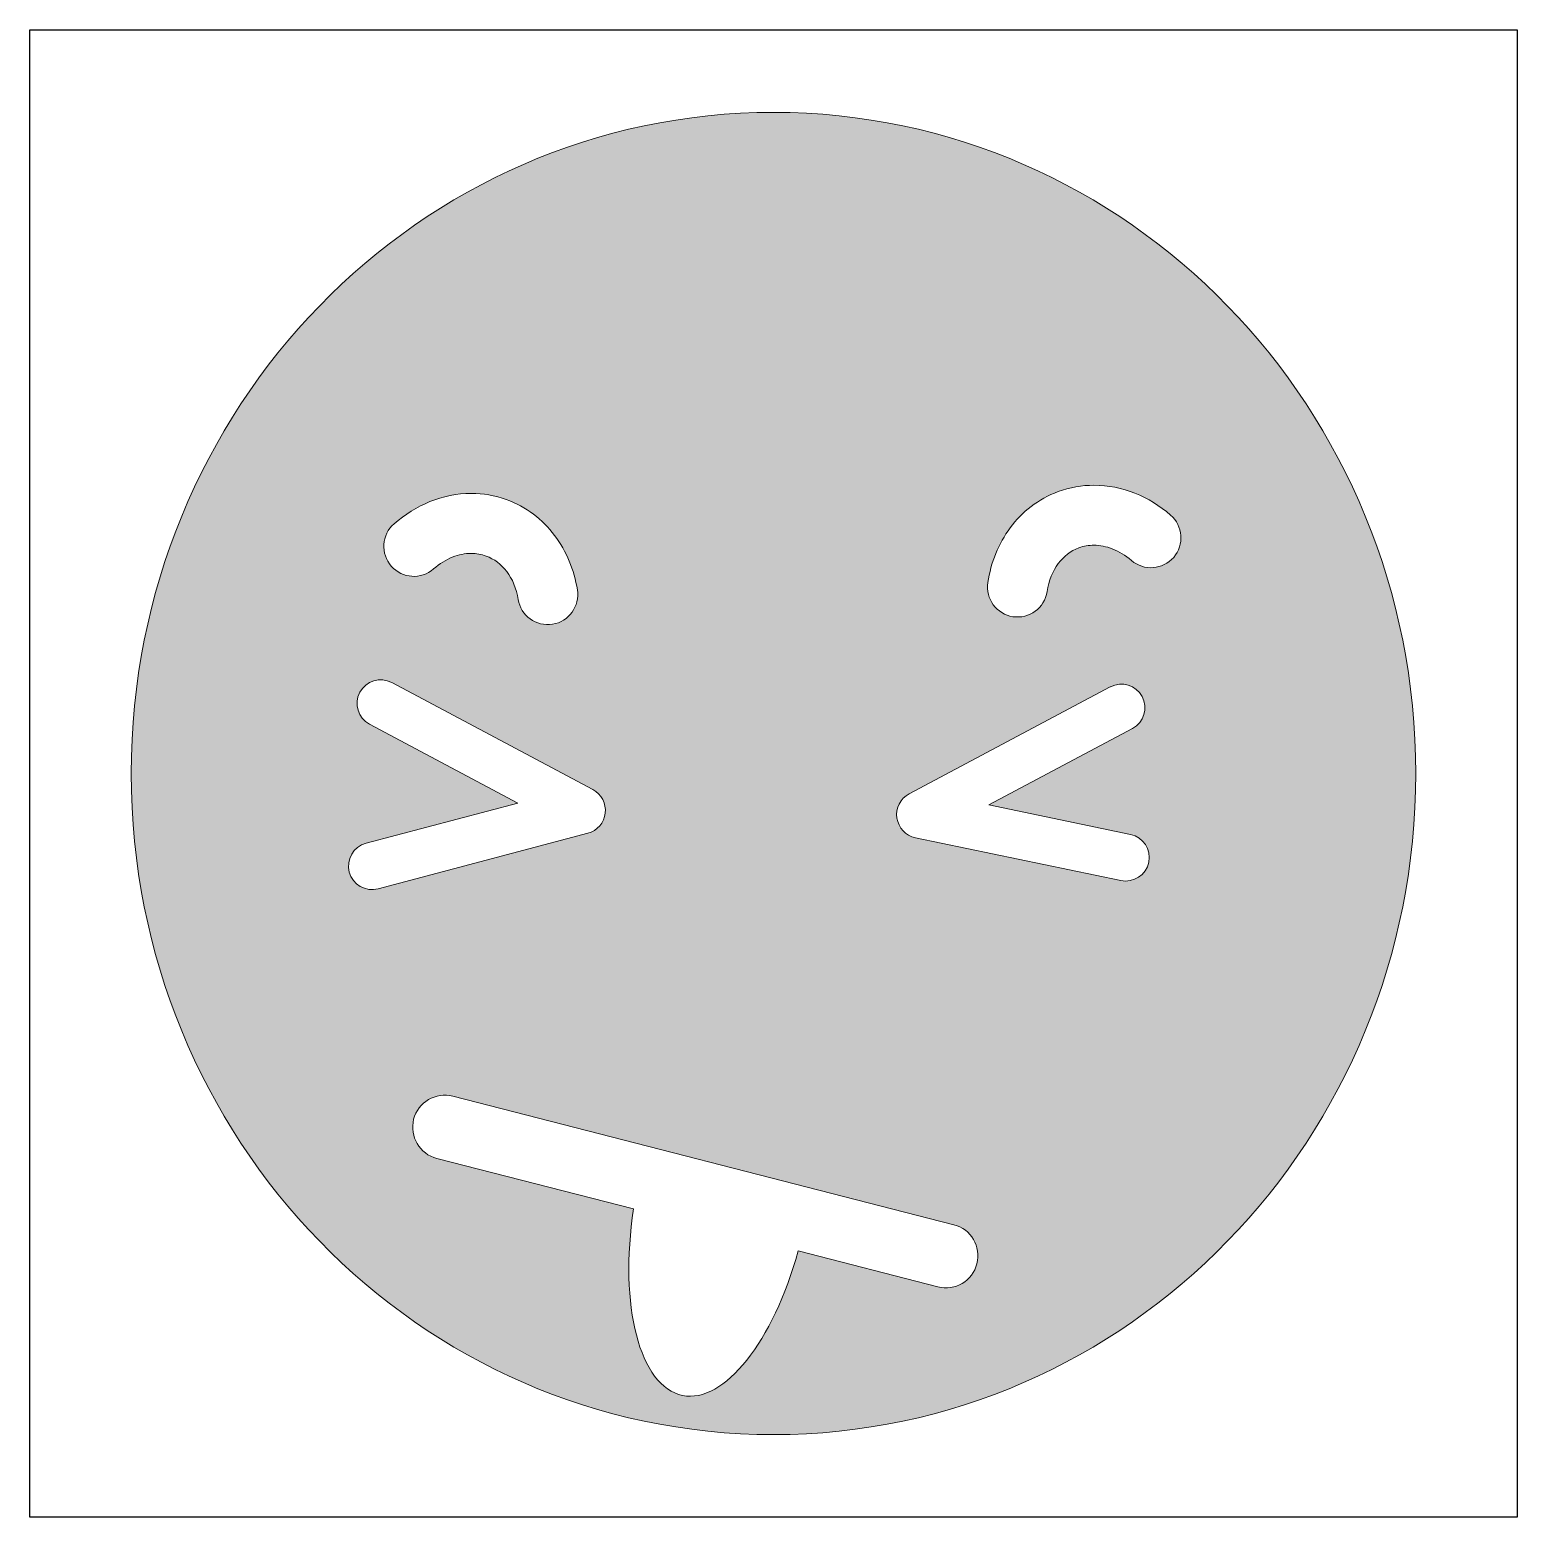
# Model space of a CAD drawing. Header units: inches. Extents: x 0 to 114, y 0 to 114.
import ezdxf

# ---------------------------------------------------------------- set-up
doc = ezdxf.new("R2010")
doc.units = ezdxf.units.IN
doc.header["$MEASUREMENT"] = 0
doc.layers.add('Image Background', color=7, linetype='Continuous')
doc.layers.add('Layer 1', color=7, linetype='Continuous')
picture_1 = doc.add_image_def('image1.png', size_in_pixel=(1350, 1350))

msp = doc.modelspace()

# ---------------------------------------------------------------- hatches: boundary and pattern name
at = {"layer": 'Layer 1', "true_color": 0xf3c636}
h = msp.add_hatch(color=40, dxfattribs=at)
h.dxf.hatch_style = 2
edge = h.paths.add_edge_path()
edge.add_spline(control_points=[(57.15, 107.95), (29.89, 107.95), (7.8, 85.21), (7.8, 57.15), (7.8, 29.09), (29.89, 6.35), (57.15, 6.35), (84.41, 6.35), (106.5, 29.09), (106.5, 57.15), (106.5, 85.21), (84.41, 107.95), (57.15, 107.95)], knot_values=[0, 0, 0, 0, 1, 1, 1, 2, 2, 2, 3, 3, 3, 4, 4, 4, 4], degree=3, periodic=1)
edge = h.paths.add_edge_path()
edge.add_spline(control_points=[(28, 76.34), (28.82, 77.06), (29.75, 77.64), (30.75, 78.04), (31.75, 78.44), (32.83, 78.67), (33.93, 78.67), (34.83, 78.67), (35.74, 78.52), (36.62, 78.2), (38.14, 77.65), (39.41, 76.66), (40.33, 75.45), (41.25, 74.23), (41.83, 72.79), (42.08, 71.26), (42.08, 71.26), (42.08, 71.26), (42.08, 71.26), (42.28, 70), (41.42, 68.82), (40.17, 68.62), (38.91, 68.42), (37.73, 69.27), (37.53, 70.53), (37.4, 71.37), (37.08, 72.11), (36.65, 72.67), (36.22, 73.24), (35.7, 73.63), (35.06, 73.86), (34.69, 74), (34.31, 74.06), (33.93, 74.06), (33.46, 74.06), (32.96, 73.97), (32.47, 73.77), (31.98, 73.57), (31.49, 73.27), (31.03, 72.87), (30.08, 72.03), (28.62, 72.13), (27.78, 73.08), (26.94, 74.04), (27.04, 75.5), (28, 76.34)], knot_values=[0, 0, 0, 0, 1, 1, 1, 2, 2, 2, 3, 3, 3, 4, 4, 4, 5, 5, 5, 6, 6, 6, 7, 7, 7, 8, 8, 8, 9, 9, 9, 10, 10, 10, 11, 11, 11, 12, 12, 12, 13, 13, 13, 14, 14, 14, 15, 15, 15, 15], degree=3, periodic=1)
edge = h.paths.add_edge_path()
edge.add_spline(control_points=[(24.55, 49.57), (24.3, 50.54), (24.87, 51.53), (25.84, 51.79), (25.84, 51.79), (37.5, 54.88), (37.5, 54.88), (37.5, 54.88), (26.11, 60.94), (26.11, 60.94), (26.11, 60.94), (26.11, 60.94), (26.11, 60.94), (25.23, 61.41), (24.89, 62.51), (25.36, 63.39), (25.83, 64.27), (26.93, 64.61), (27.81, 64.14), (27.81, 64.14), (43.27, 55.91), (43.27, 55.91), (43.93, 55.56), (44.31, 54.84), (44.22, 54.11), (44.14, 53.37), (43.61, 52.75), (42.89, 52.56), (42.89, 52.56), (26.77, 48.29), (26.77, 48.29), (25.8, 48.03), (24.81, 48.61), (24.55, 49.57)], knot_values=[0, 0, 0, 0, 1, 1, 1, 2, 2, 2, 3, 3, 3, 4, 4, 4, 5, 5, 5, 6, 6, 6, 7, 7, 7, 8, 8, 8, 9, 9, 9, 10, 10, 10, 11, 11, 11, 11], degree=3, periodic=1)
edge = h.paths.add_edge_path()
edge.add_spline(control_points=[(72.78, 19.48), (72.45, 18.16), (71.1, 17.36), (69.78, 17.7), (69.78, 17.7), (59.04, 20.46), (59.04, 20.46), (57.14, 13.54), (53.38, 8.71), (50.16, 9.36), (46.85, 10.04), (45.27, 16.29), (46.4, 23.7), (46.4, 23.7), (31.28, 27.57), (31.28, 27.57), (29.96, 27.91), (29.17, 29.26), (29.5, 30.58), (29.84, 31.9), (31.19, 32.69), (32.51, 32.35), (32.51, 32.35), (71.01, 22.48), (71.01, 22.48), (72.33, 22.14), (73.12, 20.8), (72.78, 19.48)], knot_values=[0, 0, 0, 0, 1, 1, 1, 2, 2, 2, 3, 3, 3, 4, 4, 4, 5, 5, 5, 6, 6, 6, 7, 7, 7, 8, 8, 8, 9, 9, 9, 9], degree=3, periodic=1)
edge = h.paths.add_edge_path()
edge.add_spline(control_points=[(85.99, 50.33), (85.78, 49.35), (84.82, 48.72), (83.84, 48.92), (83.84, 48.92), (68.05, 52.21), (68.05, 52.21), (67.31, 52.37), (66.74, 52.98), (66.63, 53.73), (66.52, 54.48), (66.9, 55.23), (67.57, 55.58), (67.57, 55.58), (83.03, 63.81), (83.03, 63.81), (83.03, 63.81), (83.04, 63.81), (83.04, 63.81), (83.92, 64.28), (85.01, 63.94), (85.48, 63.06), (85.95, 62.18), (85.62, 61.08), (84.73, 60.61), (84.73, 60.61), (73.69, 54.74), (73.69, 54.74), (73.69, 54.74), (84.58, 52.47), (84.58, 52.47), (85.56, 52.26), (86.19, 51.3), (85.99, 50.33)], knot_values=[0, 0, 0, 0, 1, 1, 1, 2, 2, 2, 3, 3, 3, 4, 4, 4, 5, 5, 5, 6, 6, 6, 7, 7, 7, 8, 8, 8, 9, 9, 9, 10, 10, 10, 11, 11, 11, 11], degree=3, periodic=1)
edge = h.paths.add_edge_path()
edge.add_spline(control_points=[(87.9, 73.76), (87.07, 72.8), (85.61, 72.69), (84.65, 73.52), (84.2, 73.91), (83.71, 74.21), (83.22, 74.4), (82.73, 74.6), (82.24, 74.69), (81.77, 74.69), (81.38, 74.69), (80.99, 74.63), (80.62, 74.49), (80.62, 74.49), (80.61, 74.49), (80.61, 74.49), (79.98, 74.25), (79.46, 73.85), (79.03, 73.28), (78.61, 72.71), (78.3, 71.97), (78.17, 71.13), (77.98, 69.87), (76.81, 69.01), (75.55, 69.2), (74.29, 69.39), (73.43, 70.57), (73.62, 71.83), (73.85, 73.36), (74.43, 74.8), (75.34, 76.03), (76.24, 77.25), (77.5, 78.25), (79.02, 78.81), (79.02, 78.81), (79.02, 78.81), (79.02, 78.81), (79.02, 78.81), (79.02, 78.81), (79.02, 78.81), (79.02, 78.81), (79.02, 78.81), (79.02, 78.81), (79.92, 79.14), (80.85, 79.3), (81.77, 79.3), (82.86, 79.3), (83.93, 79.08), (84.92, 78.69), (85.91, 78.29), (86.84, 77.72), (87.66, 77.01), (87.66, 77.01), (87.66, 77.01), (87.66, 77.01), (88.62, 76.18), (88.73, 74.72), (87.9, 73.76)], knot_values=[0, 0, 0, 0, 1, 1, 1, 2, 2, 2, 3, 3, 3, 4, 4, 4, 5, 5, 5, 6, 6, 6, 7, 7, 7, 8, 8, 8, 9, 9, 9, 10, 10, 10, 11, 11, 11, 12, 12, 12, 13, 13, 13, 14, 14, 14, 15, 15, 15, 16, 16, 16, 17, 17, 17, 18, 18, 18, 19, 19, 19, 19], degree=3, periodic=1)

# ---------------------------------------------------------------- linework, layer by layer
at = {"layer": 'Layer 1', "lineweight": 0}
for points, knots in [([(57.15, 107.95), (29.89, 107.95), (7.8, 85.21), (7.8, 57.15), (7.8, 29.09), (29.89, 6.35), (57.15, 6.35), (84.41, 6.35), (106.5, 29.09), (106.5, 57.15), (106.5, 85.21), (84.41, 107.95), (57.15, 107.95)], [0, 0, 0, 0, 1, 1, 1, 2, 2, 2, 3, 3, 3, 4, 4, 4, 4]), ([(87.9, 73.76), (87.07, 72.8), (85.61, 72.69), (84.65, 73.52), (84.2, 73.91), (83.71, 74.21), (83.22, 74.4), (82.73, 74.6), (82.24, 74.69), (81.77, 74.69), (81.38, 74.69), (80.99, 74.63), (80.62, 74.49), (80.62, 74.49), (80.61, 74.49), (80.61, 74.49), (79.98, 74.25), (79.46, 73.85), (79.03, 73.28), (78.61, 72.71), (78.3, 71.97), (78.17, 71.13), (77.98, 69.87), (76.81, 69.01), (75.55, 69.2), (74.29, 69.39), (73.43, 70.57), (73.62, 71.83), (73.85, 73.36), (74.43, 74.8), (75.34, 76.03), (76.24, 77.25), (77.5, 78.25), (79.02, 78.81), (79.02, 78.81), (79.02, 78.81), (79.02, 78.81), (79.02, 78.81), (79.02, 78.81), (79.02, 78.81), (79.02, 78.81), (79.02, 78.81), (79.02, 78.81), (79.92, 79.14), (80.85, 79.3), (81.77, 79.3), (82.86, 79.3), (83.93, 79.08), (84.92, 78.69), (85.91, 78.29), (86.84, 77.72), (87.66, 77.01), (87.66, 77.01), (87.66, 77.01), (87.66, 77.01), (88.62, 76.18), (88.73, 74.72), (87.9, 73.76)], [0, 0, 0, 0, 1, 1, 1, 2, 2, 2, 3, 3, 3, 4, 4, 4, 5, 5, 5, 6, 6, 6, 7, 7, 7, 8, 8, 8, 9, 9, 9, 10, 10, 10, 11, 11, 11, 12, 12, 12, 13, 13, 13, 14, 14, 14, 15, 15, 15, 16, 16, 16, 17, 17, 17, 18, 18, 18, 19, 19, 19, 19]), ([(28, 76.34), (28.82, 77.06), (29.75, 77.64), (30.75, 78.04), (31.75, 78.44), (32.83, 78.67), (33.93, 78.67), (34.83, 78.67), (35.74, 78.52), (36.62, 78.2), (38.14, 77.65), (39.41, 76.66), (40.33, 75.45), (41.25, 74.23), (41.83, 72.79), (42.08, 71.26), (42.08, 71.26), (42.08, 71.26), (42.08, 71.26), (42.28, 70), (41.42, 68.82), (40.17, 68.62), (38.91, 68.42), (37.73, 69.27), (37.53, 70.53), (37.4, 71.37), (37.08, 72.11), (36.65, 72.67), (36.22, 73.24), (35.7, 73.63), (35.06, 73.86), (34.69, 74), (34.31, 74.06), (33.93, 74.06), (33.46, 74.06), (32.96, 73.97), (32.47, 73.77), (31.98, 73.57), (31.49, 73.27), (31.03, 72.87), (30.08, 72.03), (28.62, 72.13), (27.78, 73.08), (26.94, 74.04), (27.04, 75.5), (28, 76.34)], [0, 0, 0, 0, 1, 1, 1, 2, 2, 2, 3, 3, 3, 4, 4, 4, 5, 5, 5, 6, 6, 6, 7, 7, 7, 8, 8, 8, 9, 9, 9, 10, 10, 10, 11, 11, 11, 12, 12, 12, 13, 13, 13, 14, 14, 14, 15, 15, 15, 15]), ([(24.55, 49.57), (24.3, 50.54), (24.87, 51.53), (25.84, 51.79), (25.84, 51.79), (37.5, 54.88), (37.5, 54.88), (37.5, 54.88), (26.11, 60.94), (26.11, 60.94), (26.11, 60.94), (26.11, 60.94), (26.11, 60.94), (25.23, 61.41), (24.89, 62.51), (25.36, 63.39), (25.83, 64.27), (26.93, 64.61), (27.81, 64.14), (27.81, 64.14), (43.27, 55.91), (43.27, 55.91), (43.93, 55.56), (44.31, 54.84), (44.22, 54.11), (44.14, 53.37), (43.61, 52.75), (42.89, 52.56), (42.89, 52.56), (26.77, 48.29), (26.77, 48.29), (25.8, 48.03), (24.81, 48.61), (24.55, 49.57)], [0, 0, 0, 0, 1, 1, 1, 2, 2, 2, 3, 3, 3, 4, 4, 4, 5, 5, 5, 6, 6, 6, 7, 7, 7, 8, 8, 8, 9, 9, 9, 10, 10, 10, 11, 11, 11, 11]), ([(85.99, 50.33), (85.78, 49.35), (84.82, 48.72), (83.84, 48.92), (83.84, 48.92), (68.05, 52.21), (68.05, 52.21), (67.31, 52.37), (66.74, 52.98), (66.63, 53.73), (66.52, 54.48), (66.9, 55.23), (67.57, 55.58), (67.57, 55.58), (83.03, 63.81), (83.03, 63.81), (83.03, 63.81), (83.04, 63.81), (83.04, 63.81), (83.92, 64.28), (85.01, 63.94), (85.48, 63.06), (85.95, 62.18), (85.62, 61.08), (84.73, 60.61), (84.73, 60.61), (73.69, 54.74), (73.69, 54.74), (73.69, 54.74), (84.58, 52.47), (84.58, 52.47), (85.56, 52.26), (86.19, 51.3), (85.99, 50.33)], [0, 0, 0, 0, 1, 1, 1, 2, 2, 2, 3, 3, 3, 4, 4, 4, 5, 5, 5, 6, 6, 6, 7, 7, 7, 8, 8, 8, 9, 9, 9, 10, 10, 10, 11, 11, 11, 11]), ([(72.78, 19.48), (72.45, 18.16), (71.1, 17.36), (69.78, 17.7), (69.78, 17.7), (59.04, 20.46), (59.04, 20.46), (57.14, 13.54), (53.38, 8.71), (50.16, 9.36), (46.85, 10.04), (45.27, 16.29), (46.4, 23.7), (46.4, 23.7), (31.28, 27.57), (31.28, 27.57), (29.96, 27.91), (29.17, 29.26), (29.5, 30.58), (29.84, 31.9), (31.19, 32.69), (32.51, 32.35), (32.51, 32.35), (71.01, 22.48), (71.01, 22.48), (72.33, 22.14), (73.12, 20.8), (72.78, 19.48)], [0, 0, 0, 0, 1, 1, 1, 2, 2, 2, 3, 3, 3, 4, 4, 4, 5, 5, 5, 6, 6, 6, 7, 7, 7, 8, 8, 8, 9, 9, 9, 9])]:
    msp.add_open_spline(points, degree=3, knots=knots, dxfattribs=at)

# ---------------------------------------------------------------- pictures from other files: only their frames are drawn
at = {"layer": 'Image Background'}
image = msp.add_image(picture_1, insert=(0, 0), size_in_units=(114.3, 114.3), dxfattribs=at)

doc.saveas('drawing.dxf')
